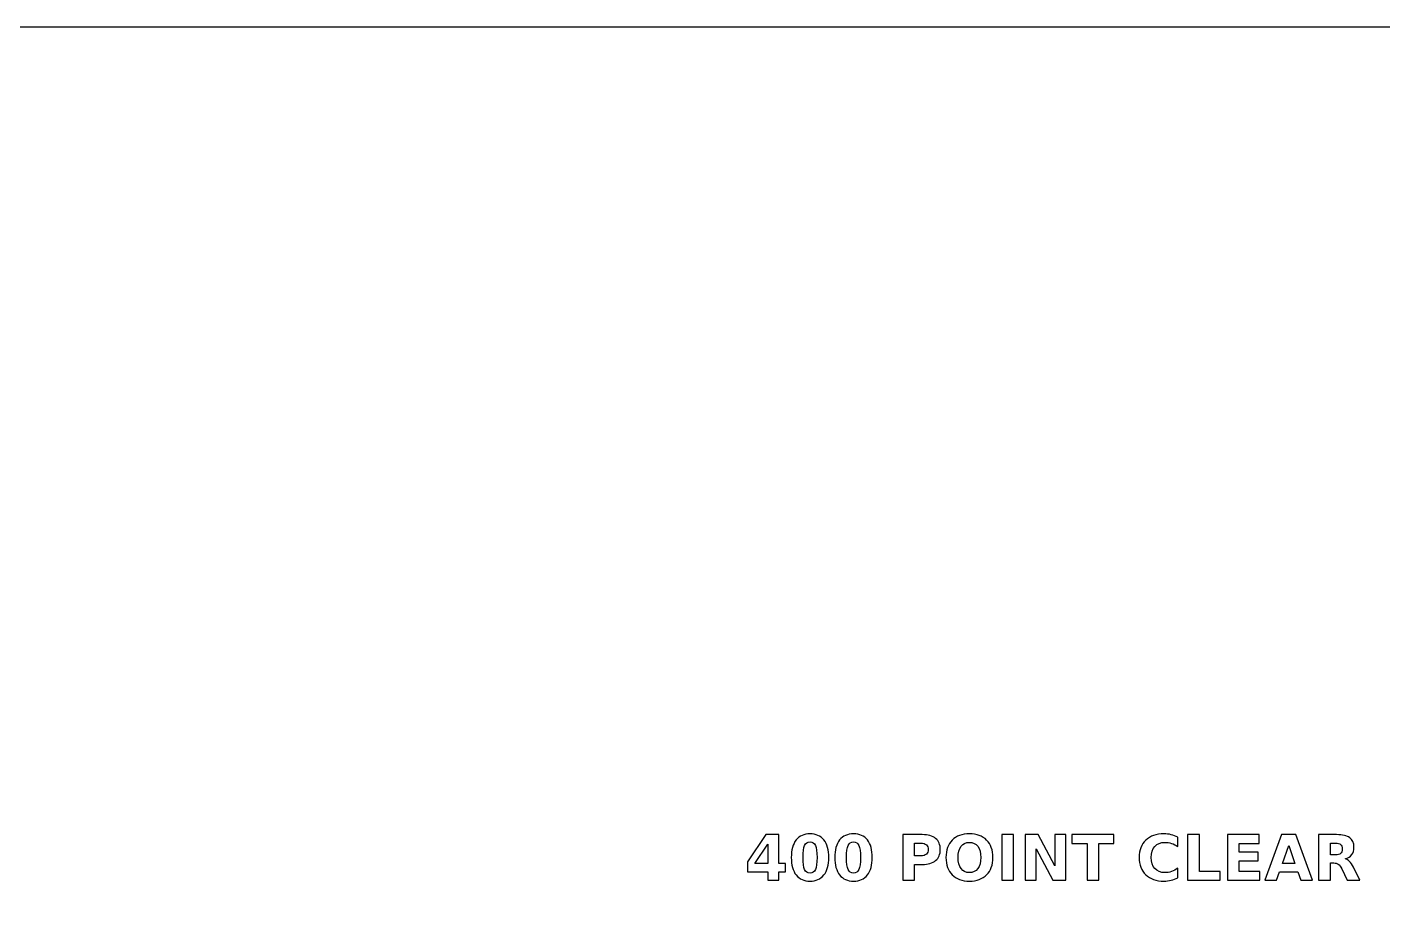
# Model space of a CAD drawing. Header units: centimetres. Extents: x -16.4 to -4.5, y -20.8 to -8.9.
# Drawn here: x -13.39 to -10.331, y -10.913 to -8.9 of the extents above; entities that cross this region are included whole.
import ezdxf

# ---------------------------------------------------------------- set-up
doc = ezdxf.new("R2010")
doc.units = ezdxf.units.CM
doc.header["$MEASUREMENT"] = 0
doc.layers.add('Layer 1', color=7, linetype='Continuous')

msp = doc.modelspace()

# ---------------------------------------------------------------- linework, layer by layer
at = {"layer": 'Layer 1', "color": 7}
msp.add_lwpolyline([(-16.45, -20.8), (-4.55, -20.8), (-4.55, -8.9), (-16.45, -8.9), (-16.45, -20.8)], close=True, dxfattribs=at)
at = {"layer": 'Layer 1', "color": 250}
for points, knots in [([(-11.72312, -10.72305), (-11.72312, -10.72305), (-11.69362, -10.72305), (-11.69362, -10.72305), (-11.69362, -10.72305), (-11.69362, -10.72305), (-11.69362, -10.78796), (-11.69362, -10.78796), (-11.69362, -10.78796), (-11.69362, -10.78796), (-11.67895, -10.78796), (-11.67895, -10.78796), (-11.67895, -10.78796), (-11.67895, -10.78796), (-11.67895, -10.80718), (-11.67895, -10.80718), (-11.67895, -10.80718), (-11.67895, -10.80718), (-11.69362, -10.80718), (-11.69362, -10.80718), (-11.69362, -10.80718), (-11.69362, -10.80718), (-11.69362, -10.82592), (-11.69362, -10.82592), (-11.69362, -10.82592), (-11.69362, -10.82592), (-11.71869, -10.82592), (-11.71869, -10.82592), (-11.71869, -10.82592), (-11.71869, -10.82592), (-11.71869, -10.80718), (-11.71869, -10.80718), (-11.71869, -10.80718), (-11.71869, -10.80718), (-11.76432, -10.80718), (-11.76432, -10.80718), (-11.76432, -10.80718), (-11.76432, -10.80718), (-11.76432, -10.78443), (-11.76432, -10.78443), (-11.76432, -10.78443), (-11.76432, -10.78443), (-11.72312, -10.72305), (-11.72312, -10.72305)], [0, 0, 0, 0, 0.0909091, 0.0909091, 0.0909091, 0.0909091, 0.1818182, 0.1818182, 0.1818182, 0.1818182, 0.2727273, 0.2727273, 0.2727273, 0.2727273, 0.3636364, 0.3636364, 0.3636364, 0.3636364, 0.4545455, 0.4545455, 0.4545455, 0.4545455, 0.5454545, 0.5454545, 0.5454545, 0.5454545, 0.6363636, 0.6363636, 0.6363636, 0.6363636, 0.7272727, 0.7272727, 0.7272727, 0.7272727, 0.8181818, 0.8181818, 0.8181818, 0.8181818, 0.9090909, 0.9090909, 0.9090909, 0.9090909, 1, 1, 1, 1]), ([(-11.58104, -10.77458), (-11.58104, -10.79163), (-11.58471, -10.80478), (-11.59207, -10.81404), (-11.59207, -10.81404), (-11.59941, -10.82329), (-11.60985, -10.82792), (-11.62335, -10.82792), (-11.62335, -10.82792), (-11.6369, -10.82792), (-11.64736, -10.82329), (-11.6547, -10.81404), (-11.6547, -10.81404), (-11.66206, -10.80478), (-11.66573, -10.79163), (-11.66573, -10.77458), (-11.66573, -10.77458), (-11.66573, -10.75751), (-11.66206, -10.74433), (-11.6547, -10.73507), (-11.6547, -10.73507), (-11.64736, -10.72583), (-11.6369, -10.72119), (-11.62335, -10.72119), (-11.62335, -10.72119), (-11.60985, -10.72119), (-11.59941, -10.72583), (-11.59207, -10.73507), (-11.59207, -10.73507), (-11.58471, -10.74433), (-11.58104, -10.75751), (-11.58104, -10.77458)], [0, 0, 0, 0, 0.125, 0.125, 0.125, 0.125, 0.25, 0.25, 0.25, 0.25, 0.375, 0.375, 0.375, 0.375, 0.5, 0.5, 0.5, 0.5, 0.625, 0.625, 0.625, 0.625, 0.75, 0.75, 0.75, 0.75, 0.875, 0.875, 0.875, 0.875, 1, 1, 1, 1]), ([(-11.60757, -10.77439), (-11.60757, -10.76153), (-11.60877, -10.75247), (-11.61119, -10.7472), (-11.61119, -10.7472), (-11.61359, -10.74196), (-11.61766, -10.73933), (-11.62335, -10.73933), (-11.62335, -10.73933), (-11.62904, -10.73933), (-11.63311, -10.74196), (-11.63556, -10.7472), (-11.63556, -10.7472), (-11.63798, -10.75247), (-11.6392, -10.76153), (-11.6392, -10.77439), (-11.6392, -10.77439), (-11.6392, -10.78737), (-11.63798, -10.79655), (-11.63556, -10.80186), (-11.63556, -10.80186), (-11.63311, -10.8072), (-11.62904, -10.80986), (-11.62335, -10.80986), (-11.62335, -10.80986), (-11.61771, -10.80986), (-11.61366, -10.8072), (-11.61121, -10.80186), (-11.61121, -10.80186), (-11.60879, -10.79655), (-11.60757, -10.78737), (-11.60757, -10.77439)], [0, 0, 0, 0, 0.125, 0.125, 0.125, 0.125, 0.25, 0.25, 0.25, 0.25, 0.375, 0.375, 0.375, 0.375, 0.5, 0.5, 0.5, 0.5, 0.625, 0.625, 0.625, 0.625, 0.75, 0.75, 0.75, 0.75, 0.875, 0.875, 0.875, 0.875, 1, 1, 1, 1]), ([(-11.48285, -10.77458), (-11.48285, -10.79163), (-11.48652, -10.80478), (-11.49388, -10.81404), (-11.49388, -10.81404), (-11.50122, -10.82329), (-11.51166, -10.82792), (-11.52516, -10.82792), (-11.52516, -10.82792), (-11.53871, -10.82792), (-11.54917, -10.82329), (-11.55651, -10.81404), (-11.55651, -10.81404), (-11.56387, -10.80478), (-11.56754, -10.79163), (-11.56754, -10.77458), (-11.56754, -10.77458), (-11.56754, -10.75751), (-11.56387, -10.74433), (-11.55651, -10.73507), (-11.55651, -10.73507), (-11.54917, -10.72583), (-11.53871, -10.72119), (-11.52516, -10.72119), (-11.52516, -10.72119), (-11.51166, -10.72119), (-11.50122, -10.72583), (-11.49388, -10.73507), (-11.49388, -10.73507), (-11.48652, -10.74433), (-11.48285, -10.75751), (-11.48285, -10.77458)], [0, 0, 0, 0, 0.125, 0.125, 0.125, 0.125, 0.25, 0.25, 0.25, 0.25, 0.375, 0.375, 0.375, 0.375, 0.5, 0.5, 0.5, 0.5, 0.625, 0.625, 0.625, 0.625, 0.75, 0.75, 0.75, 0.75, 0.875, 0.875, 0.875, 0.875, 1, 1, 1, 1]), ([(-11.50938, -10.77439), (-11.50938, -10.76153), (-11.51058, -10.75247), (-11.513, -10.7472), (-11.513, -10.7472), (-11.5154, -10.74196), (-11.51947, -10.73933), (-11.52516, -10.73933), (-11.52516, -10.73933), (-11.53085, -10.73933), (-11.53492, -10.74196), (-11.53737, -10.7472), (-11.53737, -10.7472), (-11.53979, -10.75247), (-11.54101, -10.76153), (-11.54101, -10.77439), (-11.54101, -10.77439), (-11.54101, -10.78737), (-11.53979, -10.79655), (-11.53737, -10.80186), (-11.53737, -10.80186), (-11.53492, -10.8072), (-11.53085, -10.80986), (-11.52516, -10.80986), (-11.52516, -10.80986), (-11.51952, -10.80986), (-11.51547, -10.8072), (-11.51302, -10.80186), (-11.51302, -10.80186), (-11.5106, -10.79655), (-11.50938, -10.78737), (-11.50938, -10.77439)], [0, 0, 0, 0, 0.125, 0.125, 0.125, 0.125, 0.25, 0.25, 0.25, 0.25, 0.375, 0.375, 0.375, 0.375, 0.5, 0.5, 0.5, 0.5, 0.625, 0.625, 0.625, 0.625, 0.75, 0.75, 0.75, 0.75, 0.875, 0.875, 0.875, 0.875, 1, 1, 1, 1]), ([(-11.41401, -10.72305), (-11.41401, -10.72305), (-11.36999, -10.72305), (-11.36999, -10.72305), (-11.36999, -10.72305), (-11.35689, -10.72305), (-11.34684, -10.72597), (-11.33983, -10.73178), (-11.33983, -10.73178), (-11.33283, -10.73759), (-11.32932, -10.74586), (-11.32932, -10.75661), (-11.32932, -10.75661), (-11.32932, -10.76738), (-11.33283, -10.77568), (-11.33983, -10.78149), (-11.33983, -10.78149), (-11.34684, -10.7873), (-11.35689, -10.79022), (-11.36999, -10.79022), (-11.36999, -10.79022), (-11.36999, -10.79022), (-11.38748, -10.79022), (-11.38748, -10.79022), (-11.38748, -10.79022), (-11.38748, -10.79022), (-11.38748, -10.82592), (-11.38748, -10.82592), (-11.38748, -10.82592), (-11.38748, -10.82592), (-11.41401, -10.82592), (-11.41401, -10.82592), (-11.41401, -10.82592), (-11.41401, -10.82592), (-11.41401, -10.72305), (-11.41401, -10.72305)], [0, 0, 0, 0, 0.1111111, 0.1111111, 0.1111111, 0.1111111, 0.2222222, 0.2222222, 0.2222222, 0.2222222, 0.3333333, 0.3333333, 0.3333333, 0.3333333, 0.4444444, 0.4444444, 0.4444444, 0.4444444, 0.5555556, 0.5555556, 0.5555556, 0.5555556, 0.6666667, 0.6666667, 0.6666667, 0.6666667, 0.7777778, 0.7777778, 0.7777778, 0.7777778, 0.8888889, 0.8888889, 0.8888889, 0.8888889, 1, 1, 1, 1]), ([(-11.26361, -10.72119), (-11.24708, -10.72119), (-11.23412, -10.72592), (-11.22476, -10.7354), (-11.22476, -10.7354), (-11.21538, -10.74485), (-11.2107, -10.7579), (-11.2107, -10.77458), (-11.2107, -10.77458), (-11.2107, -10.79121), (-11.21538, -10.80426), (-11.22476, -10.81371), (-11.22476, -10.81371), (-11.23412, -10.82319), (-11.24708, -10.82792), (-11.26361, -10.82792), (-11.26361, -10.82792), (-11.2801, -10.82792), (-11.29303, -10.82319), (-11.30244, -10.81371), (-11.30244, -10.81371), (-11.31182, -10.80426), (-11.31653, -10.79121), (-11.31653, -10.77458), (-11.31653, -10.77458), (-11.31653, -10.7579), (-11.31182, -10.74485), (-11.30244, -10.7354), (-11.30244, -10.7354), (-11.29303, -10.72592), (-11.2801, -10.72119), (-11.26361, -10.72119)], [0, 0, 0, 0, 0.125, 0.125, 0.125, 0.125, 0.25, 0.25, 0.25, 0.25, 0.375, 0.375, 0.375, 0.375, 0.5, 0.5, 0.5, 0.5, 0.625, 0.625, 0.625, 0.625, 0.75, 0.75, 0.75, 0.75, 0.875, 0.875, 0.875, 0.875, 1, 1, 1, 1]), ([(-11.19063, -10.72305), (-11.19063, -10.72305), (-11.1641, -10.72305), (-11.1641, -10.72305), (-11.1641, -10.72305), (-11.1641, -10.72305), (-11.1641, -10.82592), (-11.1641, -10.82592), (-11.1641, -10.82592), (-11.1641, -10.82592), (-11.19063, -10.82592), (-11.19063, -10.82592), (-11.19063, -10.82592), (-11.19063, -10.82592), (-11.19063, -10.72305), (-11.19063, -10.72305)], [0, 0, 0, 0, 0.25, 0.25, 0.25, 0.25, 0.5, 0.5, 0.5, 0.5, 0.75, 0.75, 0.75, 0.75, 1, 1, 1, 1]), ([(-11.13814, -10.72305), (-11.13814, -10.72305), (-11.10851, -10.72305), (-11.10851, -10.72305), (-11.10851, -10.72305), (-11.10851, -10.72305), (-11.07109, -10.79361), (-11.07109, -10.79361), (-11.07109, -10.79361), (-11.07109, -10.79361), (-11.07109, -10.72305), (-11.07109, -10.72305), (-11.07109, -10.72305), (-11.07109, -10.72305), (-11.04595, -10.72305), (-11.04595, -10.72305), (-11.04595, -10.72305), (-11.04595, -10.72305), (-11.04595, -10.82592), (-11.04595, -10.82592), (-11.04595, -10.82592), (-11.04595, -10.82592), (-11.07558, -10.82592), (-11.07558, -10.82592), (-11.07558, -10.82592), (-11.07558, -10.82592), (-11.113, -10.75536), (-11.113, -10.75536), (-11.113, -10.75536), (-11.113, -10.75536), (-11.113, -10.82592), (-11.113, -10.82592), (-11.113, -10.82592), (-11.113, -10.82592), (-11.13814, -10.82592), (-11.13814, -10.82592), (-11.13814, -10.82592), (-11.13814, -10.82592), (-11.13814, -10.72305), (-11.13814, -10.72305)], [0, 0, 0, 0, 0.1, 0.1, 0.1, 0.1, 0.2, 0.2, 0.2, 0.2, 0.3, 0.3, 0.3, 0.3, 0.4, 0.4, 0.4, 0.4, 0.5, 0.5, 0.5, 0.5, 0.6, 0.6, 0.6, 0.6, 0.7, 0.7, 0.7, 0.7, 0.8, 0.8, 0.8, 0.8, 0.9, 0.9, 0.9, 0.9, 1, 1, 1, 1]), ([(-11.03233, -10.72305), (-11.03233, -10.72305), (-10.93753, -10.72305), (-10.93753, -10.72305), (-10.93753, -10.72305), (-10.93753, -10.72305), (-10.93753, -10.74311), (-10.93753, -10.74311), (-10.93753, -10.74311), (-10.93753, -10.74311), (-10.97163, -10.74311), (-10.97163, -10.74311), (-10.97163, -10.74311), (-10.97163, -10.74311), (-10.97163, -10.82592), (-10.97163, -10.82592), (-10.97163, -10.82592), (-10.97163, -10.82592), (-10.99816, -10.82592), (-10.99816, -10.82592), (-10.99816, -10.82592), (-10.99816, -10.82592), (-10.99816, -10.74311), (-10.99816, -10.74311), (-10.99816, -10.74311), (-10.99816, -10.74311), (-11.03233, -10.74311), (-11.03233, -10.74311), (-11.03233, -10.74311), (-11.03233, -10.74311), (-11.03233, -10.72305), (-11.03233, -10.72305)], [0, 0, 0, 0, 0.125, 0.125, 0.125, 0.125, 0.25, 0.25, 0.25, 0.25, 0.375, 0.375, 0.375, 0.375, 0.5, 0.5, 0.5, 0.5, 0.625, 0.625, 0.625, 0.625, 0.75, 0.75, 0.75, 0.75, 0.875, 0.875, 0.875, 0.875, 1, 1, 1, 1]), ([(-10.79308, -10.82028), (-10.79794, -10.82279), (-10.80302, -10.8247), (-10.80832, -10.82599), (-10.80832, -10.82599), (-10.81358, -10.82728), (-10.81911, -10.82792), (-10.82485, -10.82792), (-10.82485, -10.82792), (-10.84197, -10.82792), (-10.85554, -10.82312), (-10.86556, -10.81355), (-10.86556, -10.81355), (-10.87558, -10.80398), (-10.88059, -10.791), (-10.88059, -10.77458), (-10.88059, -10.77458), (-10.88059, -10.75814), (-10.87558, -10.74513), (-10.86556, -10.73556), (-10.86556, -10.73556), (-10.85554, -10.72599), (-10.84197, -10.72119), (-10.82485, -10.72119), (-10.82485, -10.72119), (-10.81911, -10.72119), (-10.81358, -10.72183), (-10.80832, -10.72312), (-10.80832, -10.72312), (-10.80302, -10.72441), (-10.79794, -10.72632), (-10.79308, -10.72884), (-10.79308, -10.72884), (-10.79308, -10.72884), (-10.79308, -10.75012), (-10.79308, -10.75012), (-10.79308, -10.75012), (-10.79799, -10.74676), (-10.80284, -10.74431), (-10.80761, -10.74276), (-10.80761, -10.74276), (-10.81238, -10.74118), (-10.81742, -10.74041), (-10.82271, -10.74041), (-10.82271, -10.74041), (-10.83216, -10.74041), (-10.83962, -10.74344), (-10.84503, -10.74951), (-10.84503, -10.74951), (-10.85046, -10.75558), (-10.85317, -10.76393), (-10.85317, -10.77458), (-10.85317, -10.77458), (-10.85317, -10.78521), (-10.85046, -10.79354), (-10.84503, -10.7996), (-10.84503, -10.7996), (-10.83962, -10.80567), (-10.83216, -10.8087), (-10.82271, -10.8087), (-10.82271, -10.8087), (-10.81742, -10.8087), (-10.81238, -10.80793), (-10.80761, -10.80635), (-10.80761, -10.80635), (-10.80284, -10.8048), (-10.79799, -10.80235), (-10.79308, -10.79899), (-10.79308, -10.79899), (-10.79308, -10.79899), (-10.79308, -10.82028), (-10.79308, -10.82028)], [0, 0, 0, 0, 0.0555556, 0.0555556, 0.0555556, 0.0555556, 0.1111111, 0.1111111, 0.1111111, 0.1111111, 0.1666667, 0.1666667, 0.1666667, 0.1666667, 0.2222222, 0.2222222, 0.2222222, 0.2222222, 0.2777778, 0.2777778, 0.2777778, 0.2777778, 0.3333333, 0.3333333, 0.3333333, 0.3333333, 0.3888889, 0.3888889, 0.3888889, 0.3888889, 0.4444444, 0.4444444, 0.4444444, 0.4444444, 0.5, 0.5, 0.5, 0.5, 0.5555556, 0.5555556, 0.5555556, 0.5555556, 0.6111111, 0.6111111, 0.6111111, 0.6111111, 0.6666667, 0.6666667, 0.6666667, 0.6666667, 0.7222222, 0.7222222, 0.7222222, 0.7222222, 0.7777778, 0.7777778, 0.7777778, 0.7777778, 0.8333333, 0.8333333, 0.8333333, 0.8333333, 0.8888889, 0.8888889, 0.8888889, 0.8888889, 0.9444444, 0.9444444, 0.9444444, 0.9444444, 1, 1, 1, 1]), ([(-10.77111, -10.72305), (-10.77111, -10.72305), (-10.74458, -10.72305), (-10.74458, -10.72305), (-10.74458, -10.72305), (-10.74458, -10.72305), (-10.74458, -10.80586), (-10.74458, -10.80586), (-10.74458, -10.80586), (-10.74458, -10.80586), (-10.69802, -10.80586), (-10.69802, -10.80586), (-10.69802, -10.80586), (-10.69802, -10.80586), (-10.69802, -10.82592), (-10.69802, -10.82592), (-10.69802, -10.82592), (-10.69802, -10.82592), (-10.77111, -10.82592), (-10.77111, -10.82592), (-10.77111, -10.82592), (-10.77111, -10.82592), (-10.77111, -10.72305), (-10.77111, -10.72305)], [0, 0, 0, 0, 0.1666667, 0.1666667, 0.1666667, 0.1666667, 0.3333333, 0.3333333, 0.3333333, 0.3333333, 0.5, 0.5, 0.5, 0.5, 0.6666667, 0.6666667, 0.6666667, 0.6666667, 0.8333333, 0.8333333, 0.8333333, 0.8333333, 1, 1, 1, 1]), ([(-10.6812, -10.72305), (-10.6812, -10.72305), (-10.60961, -10.72305), (-10.60961, -10.72305), (-10.60961, -10.72305), (-10.60961, -10.72305), (-10.60961, -10.74311), (-10.60961, -10.74311), (-10.60961, -10.74311), (-10.60961, -10.74311), (-10.65467, -10.74311), (-10.65467, -10.74311), (-10.65467, -10.74311), (-10.65467, -10.74311), (-10.65467, -10.76226), (-10.65467, -10.76226), (-10.65467, -10.76226), (-10.65467, -10.76226), (-10.61232, -10.76226), (-10.61232, -10.76226), (-10.61232, -10.76226), (-10.61232, -10.76226), (-10.61232, -10.78232), (-10.61232, -10.78232), (-10.61232, -10.78232), (-10.61232, -10.78232), (-10.65467, -10.78232), (-10.65467, -10.78232), (-10.65467, -10.78232), (-10.65467, -10.78232), (-10.65467, -10.80586), (-10.65467, -10.80586), (-10.65467, -10.80586), (-10.65467, -10.80586), (-10.60811, -10.80586), (-10.60811, -10.80586), (-10.60811, -10.80586), (-10.60811, -10.80586), (-10.60811, -10.82592), (-10.60811, -10.82592), (-10.60811, -10.82592), (-10.60811, -10.82592), (-10.6812, -10.82592), (-10.6812, -10.82592), (-10.6812, -10.82592), (-10.6812, -10.82592), (-10.6812, -10.72305), (-10.6812, -10.72305)], [0, 0, 0, 0, 0.0833333, 0.0833333, 0.0833333, 0.0833333, 0.1666667, 0.1666667, 0.1666667, 0.1666667, 0.25, 0.25, 0.25, 0.25, 0.3333333, 0.3333333, 0.3333333, 0.3333333, 0.4166667, 0.4166667, 0.4166667, 0.4166667, 0.5, 0.5, 0.5, 0.5, 0.5833333, 0.5833333, 0.5833333, 0.5833333, 0.6666667, 0.6666667, 0.6666667, 0.6666667, 0.75, 0.75, 0.75, 0.75, 0.8333333, 0.8333333, 0.8333333, 0.8333333, 0.9166667, 0.9166667, 0.9166667, 0.9166667, 1, 1, 1, 1]), ([(-10.52238, -10.8072), (-10.52238, -10.8072), (-10.56387, -10.8072), (-10.56387, -10.8072), (-10.56387, -10.8072), (-10.56387, -10.8072), (-10.57041, -10.82592), (-10.57041, -10.82592), (-10.57041, -10.82592), (-10.57041, -10.82592), (-10.59708, -10.82592), (-10.59708, -10.82592), (-10.59708, -10.82592), (-10.59708, -10.82592), (-10.55898, -10.72305), (-10.55898, -10.72305), (-10.55898, -10.72305), (-10.55898, -10.72305), (-10.52735, -10.72305), (-10.52735, -10.72305), (-10.52735, -10.72305), (-10.52735, -10.72305), (-10.48925, -10.82592), (-10.48925, -10.82592), (-10.48925, -10.82592), (-10.48925, -10.82592), (-10.51592, -10.82592), (-10.51592, -10.82592), (-10.51592, -10.82592), (-10.51592, -10.82592), (-10.52238, -10.8072), (-10.52238, -10.8072)], [0, 0, 0, 0, 0.125, 0.125, 0.125, 0.125, 0.25, 0.25, 0.25, 0.25, 0.375, 0.375, 0.375, 0.375, 0.5, 0.5, 0.5, 0.5, 0.625, 0.625, 0.625, 0.625, 0.75, 0.75, 0.75, 0.75, 0.875, 0.875, 0.875, 0.875, 1, 1, 1, 1]), ([(-10.44905, -10.787), (-10.44905, -10.787), (-10.44905, -10.82592), (-10.44905, -10.82592), (-10.44905, -10.82592), (-10.44905, -10.82592), (-10.47558, -10.82592), (-10.47558, -10.82592), (-10.47558, -10.82592), (-10.47558, -10.82592), (-10.47558, -10.72305), (-10.47558, -10.72305), (-10.47558, -10.72305), (-10.47558, -10.72305), (-10.43506, -10.72305), (-10.43506, -10.72305), (-10.43506, -10.72305), (-10.42151, -10.72305), (-10.41156, -10.72533), (-10.40526, -10.72987), (-10.40526, -10.72987), (-10.39894, -10.73441), (-10.39578, -10.74161), (-10.39578, -10.75144), (-10.39578, -10.75144), (-10.39578, -10.75823), (-10.39743, -10.76383), (-10.4007, -10.76818), (-10.4007, -10.76818), (-10.40399, -10.77256), (-10.40895, -10.77578), (-10.41556, -10.77783), (-10.41556, -10.77783), (-10.41194, -10.77867), (-10.40867, -10.78053), (-10.4058, -10.78345), (-10.4058, -10.78345), (-10.40293, -10.78636), (-10.40004, -10.79078), (-10.3971, -10.79671), (-10.3971, -10.79671), (-10.3971, -10.79671), (-10.38268, -10.82592), (-10.38268, -10.82592), (-10.38268, -10.82592), (-10.38268, -10.82592), (-10.41095, -10.82592), (-10.41095, -10.82592), (-10.41095, -10.82592), (-10.41095, -10.82592), (-10.42349, -10.80036), (-10.42349, -10.80036), (-10.42349, -10.80036), (-10.426, -10.79523), (-10.42857, -10.7917), (-10.43118, -10.78982), (-10.43118, -10.78982), (-10.43377, -10.78794), (-10.43722, -10.787), (-10.44155, -10.787), (-10.44155, -10.787), (-10.44155, -10.787), (-10.44905, -10.787), (-10.44905, -10.787)], [0, 0, 0, 0, 0.0625, 0.0625, 0.0625, 0.0625, 0.125, 0.125, 0.125, 0.125, 0.1875, 0.1875, 0.1875, 0.1875, 0.25, 0.25, 0.25, 0.25, 0.3125, 0.3125, 0.3125, 0.3125, 0.375, 0.375, 0.375, 0.375, 0.4375, 0.4375, 0.4375, 0.4375, 0.5, 0.5, 0.5, 0.5, 0.5625, 0.5625, 0.5625, 0.5625, 0.625, 0.625, 0.625, 0.625, 0.6875, 0.6875, 0.6875, 0.6875, 0.75, 0.75, 0.75, 0.75, 0.8125, 0.8125, 0.8125, 0.8125, 0.875, 0.875, 0.875, 0.875, 0.9375, 0.9375, 0.9375, 0.9375, 1, 1, 1, 1]), ([(-11.71869, -10.7449), (-11.71869, -10.7449), (-11.74779, -10.78796), (-11.74779, -10.78796), (-11.74779, -10.78796), (-11.74779, -10.78796), (-11.71869, -10.78796), (-11.71869, -10.78796), (-11.71869, -10.78796), (-11.71869, -10.78796), (-11.71869, -10.7449), (-11.71869, -10.7449)], [0, 0, 0, 0, 0.3333333, 0.3333333, 0.3333333, 0.3333333, 0.6666667, 0.6666667, 0.6666667, 0.6666667, 1, 1, 1, 1]), ([(-11.38748, -10.74227), (-11.38748, -10.74227), (-11.38748, -10.771), (-11.38748, -10.771), (-11.38748, -10.771), (-11.38748, -10.771), (-11.37281, -10.771), (-11.37281, -10.771), (-11.37281, -10.771), (-11.36766, -10.771), (-11.36368, -10.76976), (-11.36088, -10.76724), (-11.36088, -10.76724), (-11.35808, -10.76475), (-11.35667, -10.7612), (-11.35667, -10.75661), (-11.35667, -10.75661), (-11.35667, -10.752), (-11.35808, -10.74847), (-11.36088, -10.74598), (-11.36088, -10.74598), (-11.36368, -10.74351), (-11.36766, -10.74227), (-11.37281, -10.74227), (-11.37281, -10.74227), (-11.37281, -10.74227), (-11.38748, -10.74227), (-11.38748, -10.74227)], [0, 0, 0, 0, 0.1428571, 0.1428571, 0.1428571, 0.1428571, 0.2857143, 0.2857143, 0.2857143, 0.2857143, 0.4285714, 0.4285714, 0.4285714, 0.4285714, 0.5714286, 0.5714286, 0.5714286, 0.5714286, 0.7142857, 0.7142857, 0.7142857, 0.7142857, 0.8571429, 0.8571429, 0.8571429, 0.8571429, 1, 1, 1, 1]), ([(-11.26361, -10.74041), (-11.2717, -10.74041), (-11.27796, -10.74339), (-11.28243, -10.74937), (-11.28243, -10.74937), (-11.28687, -10.75534), (-11.28911, -10.76374), (-11.28911, -10.77458), (-11.28911, -10.77458), (-11.28911, -10.7854), (-11.28687, -10.79377), (-11.28243, -10.79974), (-11.28243, -10.79974), (-11.27796, -10.80572), (-11.2717, -10.8087), (-11.26361, -10.8087), (-11.26361, -10.8087), (-11.25547, -10.8087), (-11.2492, -10.80572), (-11.24473, -10.79974), (-11.24473, -10.79974), (-11.24028, -10.79377), (-11.23805, -10.7854), (-11.23805, -10.77458), (-11.23805, -10.77458), (-11.23805, -10.76374), (-11.24028, -10.75534), (-11.24473, -10.74937), (-11.24473, -10.74937), (-11.2492, -10.74339), (-11.25547, -10.74041), (-11.26361, -10.74041)], [0, 0, 0, 0, 0.125, 0.125, 0.125, 0.125, 0.25, 0.25, 0.25, 0.25, 0.375, 0.375, 0.375, 0.375, 0.5, 0.5, 0.5, 0.5, 0.625, 0.625, 0.625, 0.625, 0.75, 0.75, 0.75, 0.75, 0.875, 0.875, 0.875, 0.875, 1, 1, 1, 1]), ([(-10.55726, -10.7881), (-10.55726, -10.7881), (-10.52906, -10.7881), (-10.52906, -10.7881), (-10.52906, -10.7881), (-10.52906, -10.7881), (-10.54313, -10.74718), (-10.54313, -10.74718), (-10.54313, -10.74718), (-10.54313, -10.74718), (-10.55726, -10.7881), (-10.55726, -10.7881)], [0, 0, 0, 0, 0.3333333, 0.3333333, 0.3333333, 0.3333333, 0.6666667, 0.6666667, 0.6666667, 0.6666667, 1, 1, 1, 1]), ([(-10.43788, -10.76868), (-10.43233, -10.76868), (-10.42833, -10.76764), (-10.42593, -10.76557), (-10.42593, -10.76557), (-10.42351, -10.7635), (-10.42231, -10.76009), (-10.42231, -10.75536), (-10.42231, -10.75536), (-10.42231, -10.75068), (-10.42351, -10.74732), (-10.42593, -10.7453), (-10.42593, -10.7453), (-10.42833, -10.74328), (-10.43233, -10.74227), (-10.43788, -10.74227), (-10.43788, -10.74227), (-10.43788, -10.74227), (-10.44905, -10.74227), (-10.44905, -10.74227), (-10.44905, -10.74227), (-10.44905, -10.74227), (-10.44905, -10.76868), (-10.44905, -10.76868), (-10.44905, -10.76868), (-10.44905, -10.76868), (-10.43788, -10.76868), (-10.43788, -10.76868)], [0, 0, 0, 0, 0.1428571, 0.1428571, 0.1428571, 0.1428571, 0.2857143, 0.2857143, 0.2857143, 0.2857143, 0.4285714, 0.4285714, 0.4285714, 0.4285714, 0.5714286, 0.5714286, 0.5714286, 0.5714286, 0.7142857, 0.7142857, 0.7142857, 0.7142857, 0.8571429, 0.8571429, 0.8571429, 0.8571429, 1, 1, 1, 1])]:
    msp.add_open_spline(points, degree=3, knots=knots, dxfattribs=at)

doc.saveas('drawing.dxf')
